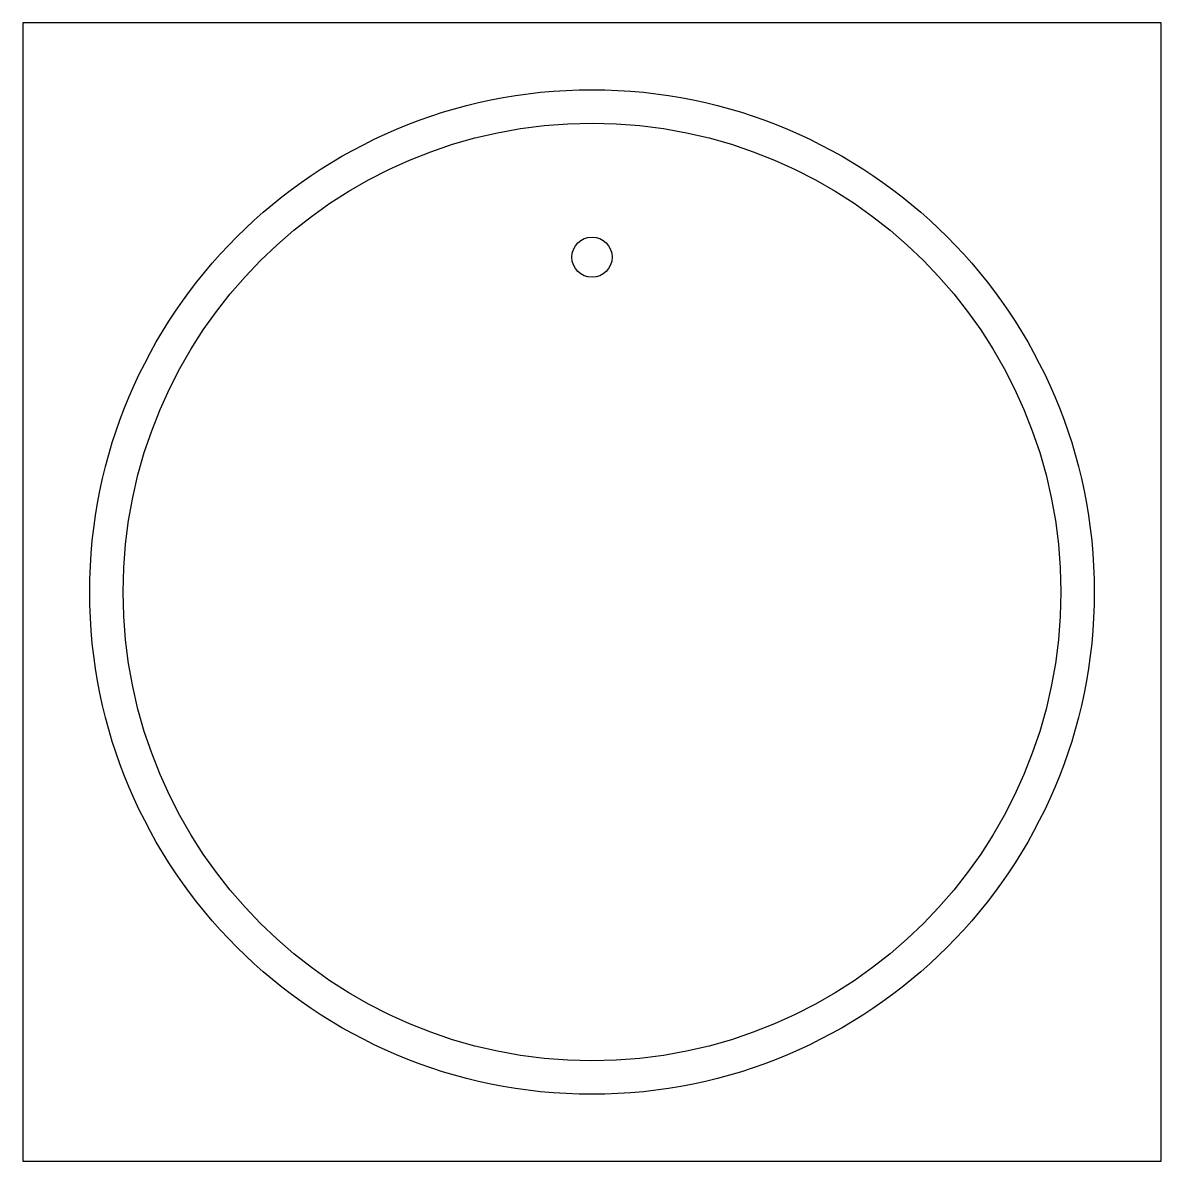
# Model space of a CAD drawing. Extents: x 0 to 170, y 0 to 170.
import ezdxf

# ---------------------------------------------------------------- set-up
doc = ezdxf.new("R2010")
doc.units = 0
doc.header["$LTSCALE"] = 25
doc.header["$MEASUREMENT"] = 0
doc.layers.get('0').update_dxf_attribs({"linetype": 'CONTINUOUS'})

msp = doc.modelspace()

# ---------------------------------------------------------------- linework, layer by layer
at = {"color": 0, "linetype": 'ByBlock'}
for p, q in [((0, 170), (0, 0)), ((170, 170), (0, 170)), ((170, 0), (170, 170)), ((0, 0), (170, 0))]:
    msp.add_line(p, q, dxfattribs=at)
for centre, radius in [((85, 85), 75), ((85, 85), 70), ((85, 135), 3)]:
    msp.add_circle(centre, radius, dxfattribs=at)

doc.saveas('drawing.dxf')
